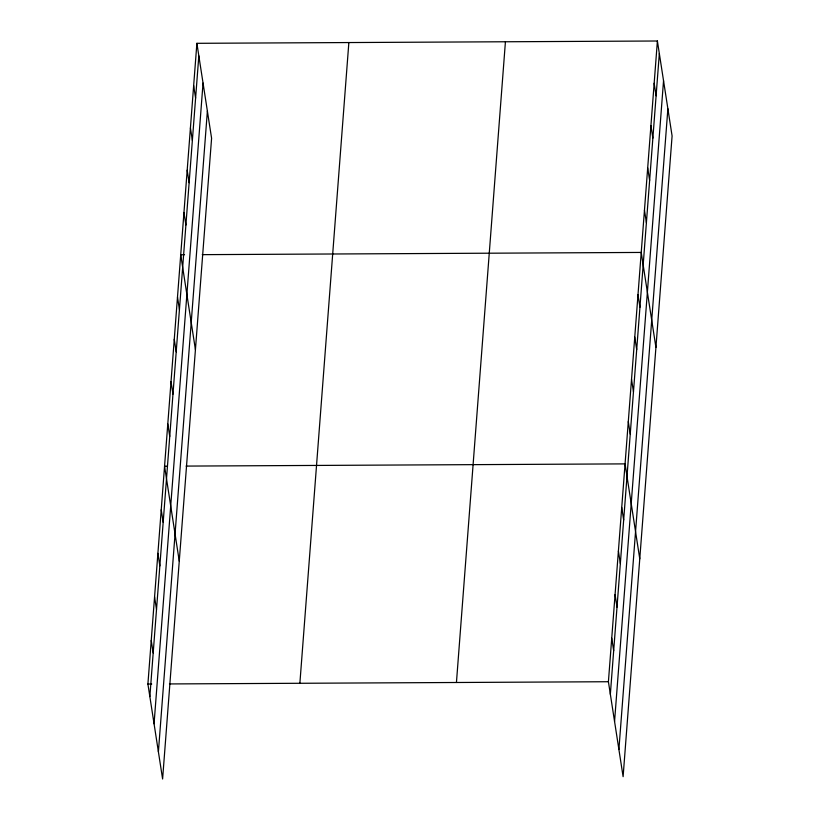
<?xml version="1.0" encoding="UTF-8"?>
<svg xmlns="http://www.w3.org/2000/svg" width="820" height="820" viewBox="0 0 820 820"><rect width="100%" height="100%" fill="white"/><g stroke="black" fill="none" stroke-linecap="round" stroke-linejoin="round"><path stroke-width="1.23" d="M196.892 43.316L211.591 138.273L162.606 779L147.907 684.044L196.892 43.316L657.394 41L672.092 135.956L623.108 776.683L608.409 681.727L657.394 41M149.855 696.58L198.829 55.852M154.058 723.783L203.042 83.056M158.403 751.807L207.378 111.079M299.874 683.285L348.859 42.558M456.443 682.496L505.427 41.769M610.346 694.263L659.331 53.536M614.559 721.467L663.544 80.739M618.895 749.48L667.88 108.752M184.531 254.743L180.728 254.753L195.426 349.709M202.253 254.651L641.23 252.437L655.928 347.393M167.095 466.19L164.564 466.201L179.262 561.157M186.089 466.088L625.066 463.884L639.764 558.83M147.907 684.044L151.71 684.024M169.443 683.941L608.409 681.727M654.155 83.291L656.102 95.827M650.926 125.573L652.864 138.108M647.687 167.864L649.635 180.4M644.458 210.156L646.396 222.691M637.991 294.728L639.938 307.264M634.762 337.02L636.699 349.556M631.523 379.301L633.47 391.837M628.294 421.593L630.231 434.128M621.734 507.447L623.672 519.982M618.403 551.019L620.34 563.555M615.072 594.592L617.009 607.128M611.74 638.155L613.678 650.691M193.663 85.608L195.601 98.144M190.424 127.899L192.362 140.435M187.196 170.181L189.133 182.716M183.957 212.472L185.904 225.008M177.499 297.045L179.436 309.581M174.26 339.337L176.208 351.872M171.031 381.618L172.969 394.164M167.792 423.909L169.74 436.445M161.232 509.763L163.17 522.309M157.901 553.336L159.838 565.872M154.57 596.909L156.517 609.444M151.239 640.481L153.186 653.017"/></g></svg>
